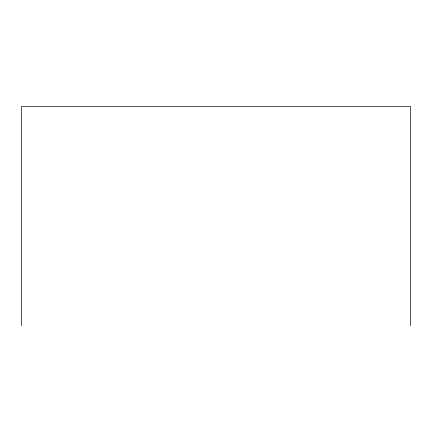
<?xml version="1.0" encoding="UTF-8"?>
<svg xmlns="http://www.w3.org/2000/svg" width="432" height="432" viewBox="0 0 432 432"><rect width="100%" height="100%" fill="white"/><g stroke="black" fill="none" stroke-linecap="round" stroke-linejoin="round"><path stroke-width="0.65" d="M410.4 325.631L410.4 106.369L21.6 106.369L21.6 325.631"/></g></svg>
